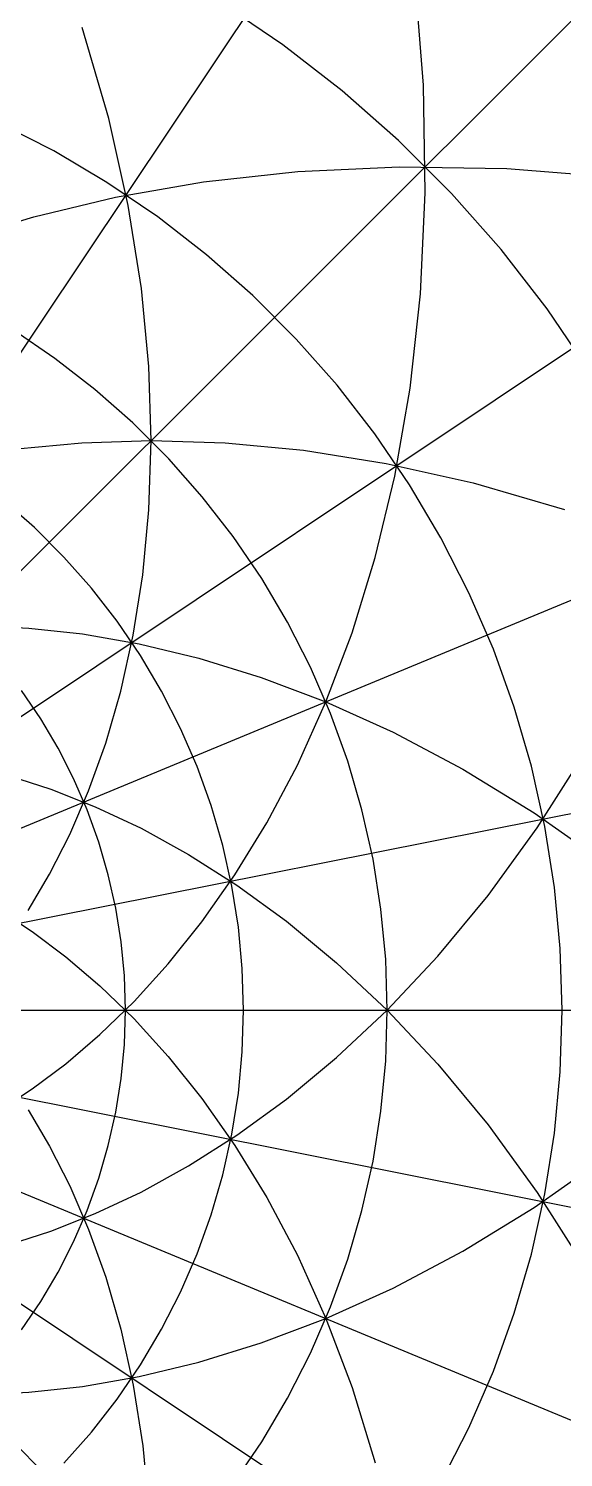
# Model space of a CAD drawing. Header units: metres. Extents: x -40000 to 40000, y -40000 to 40000.
# Drawn here: x 4616 to 10131, y -4616 to 10131 of the extents above; entities that cross this region are included whole.
import ezdxf

# ---------------------------------------------------------------- set-up
doc = ezdxf.new("R2010")
doc.units = ezdxf.units.M

msp = doc.modelspace()

# ---------------------------------------------------------------- linework, layer by layer
at = {"color": 0}
for p, q in [((8688, 9548), (8594, 10728)), ((5442, 9202), (5168, 10144)), ((8706, 8436), (8688, 9548)), ((5643, 8304), (5442, 9202)), ((7394, 8657), (8436, 8706)), ((8436, 8706), (9548, 8688)), ((6419, 8550), (7394, 8657)), ((9548, 8688), (10728, 8594)), ((5512, 8392), (6419, 8550)), ((8657, 7394), (8706, 8436)), ((4671, 8190), (5512, 8392)), ((5779, 7450), (5643, 8304)), ((3895, 7952), (4671, 8190)), ((5856, 6642), (5779, 7450)), ((8550, 6419), (8657, 7394)), ((5880, 5880), (5856, 6642)), ((8392, 5512), (8550, 6419)), ((4495, 5794), (5164, 5857)), ((5164, 5857), (5880, 5880)), ((5857, 5164), (5880, 5880)), ((5880, 5880), (6642, 5856)), ((6642, 5856), (7450, 5779)), ((7450, 5779), (8304, 5643)), ((8304, 5643), (9202, 5442)), ((8190, 4671), (8392, 5512)), ((9202, 5442), (10144, 5168)), ((5794, 4495), (5857, 5164)), ((7952, 3895), (8190, 4671)), ((5696, 3871), (5794, 4495)), ((4096, 3969), (4618, 3944)), ((4618, 3944), (5172, 3883)), ((5172, 3883), (5756, 3781)), ((5567, 3292), (5696, 3871)), ((7682, 3182), (7952, 3895)), ((5756, 3781), (6370, 3633)), ((6370, 3633), (7013, 3435)), ((7013, 3435), (7682, 3182)), ((5411, 2757), (5567, 3292)), ((7388, 2529), (7682, 3182)), ((7682, 3182), (8377, 2868)), ((8377, 2868), (9094, 2488)), ((5234, 2265), (5411, 2757)), ((9862, 1881), (10355, 2659)), ((7073, 1935), (7388, 2529)), ((4408, 2423), (4846, 2281)), ((9094, 2488), (9831, 2036)), ((4846, 2281), (5303, 2100)), ((5040, 1814), (5234, 2265)), ((5303, 2100), (5776, 1877)), ((6744, 1397), (7073, 1935)), ((9831, 2036), (10584, 1506)), ((4830, 1403), (5040, 1814)), ((5776, 1877), (6264, 1608)), ((9354, 1182), (9862, 1881)), ((6264, 1608), (6765, 1290)), ((4610, 1030), (4830, 1403)), ((6403, 911), (6744, 1397)), ((6765, 1290), (7275, 919)), ((8837, 556), (9354, 1182)), ((4313, 1036), (4653, 812)), ((6055, 477), (6403, 911)), ((7275, 919), (7793, 490)), ((4653, 812), (5000, 552)), ((5000, 552), (5350, 252)), ((5703, 90), (6055, 477)), ((7793, 490), (8315, 0)), ((8315, 0), (8837, 556)), ((5350, 252), (5703, -90)), ((5350, -252), (5703, 90)), ((7793, -490), (8315, 0)), ((5703, -90), (6055, -477)), ((8315, 0), (8837, -556)), ((5000, -552), (5350, -252)), ((4653, -812), (5000, -552)), ((6055, -477), (6403, -911)), ((7275, -919), (7793, -490)), ((8837, -556), (9354, -1182)), ((4313, -1036), (4653, -812)), ((4610, -1030), (4830, -1403)), ((6403, -911), (6744, -1397)), ((6765, -1290), (7275, -919)), ((6264, -1608), (6765, -1290)), ((9354, -1182), (9862, -1881)), ((4830, -1403), (5040, -1814)), ((6744, -1397), (7073, -1935)), ((5776, -1877), (6264, -1608)), ((9831, -2036), (10584, -1506)), ((5040, -1814), (5234, -2265)), ((5303, -2100), (5776, -1877)), ((9862, -1881), (10355, -2659)), ((7073, -1935), (7388, -2529)), ((9094, -2488), (9831, -2036)), ((4846, -2281), (5303, -2100)), ((4408, -2423), (4846, -2281)), ((5234, -2265), (5411, -2757)), ((8377, -2868), (9094, -2488)), ((7388, -2529), (7682, -3182)), ((5411, -2757), (5567, -3292)), ((7682, -3182), (8377, -2868)), ((7013, -3435), (7682, -3182)), ((7682, -3182), (7952, -3895)), ((5567, -3292), (5696, -3871)), ((6370, -3633), (7013, -3435)), ((5756, -3781), (6370, -3633)), ((5172, -3883), (5756, -3781)), ((4096, -3969), (4618, -3944)), ((4618, -3944), (5172, -3883)), ((5696, -3871), (5794, -4495)), ((7952, -3895), (8190, -4671)), ((5794, -4495), (5857, -5164))]:
    msp.add_line(p, q, dxfattribs=at)
at = {"layer": '1', "color": 1}
for p, q in [((0, 0), (22223, 33259)), ((0, 0), (28284, 28284)), ((0, 0), (33259, 22223)), ((0, 0), (36955, 15307)), ((7238, 9963), (6598, 10398)), ((7850, 9489), (7238, 9963)), ((8430, 8977), (7850, 9489)), ((4875, 8868), (4309, 9156)), ((5422, 8544), (4875, 8868)), ((8977, 8430), (8430, 8977)), ((5948, 8187), (5422, 8544)), ((9489, 7850), (8977, 8430)), ((6450, 7797), (5948, 8187)), ((9963, 7238), (9489, 7850)), ((0, 0), (39231, 7804)), ((6927, 7377), (6450, 7797)), ((7377, 6927), (6927, 7377)), ((10398, 6598), (9963, 7238)), ((4888, 6727), (4456, 7021)), ((7797, 6450), (7377, 6927)), ((5300, 6407), (4888, 6727)), ((5692, 6062), (5300, 6407)), ((8187, 5948), (7797, 6450)), ((6062, 5692), (5692, 6062)), ((8544, 5422), (8187, 5948)), ((6407, 5300), (6062, 5692)), ((8868, 4875), (8544, 5422)), ((4677, 4981), (4355, 5265)), ((6727, 4888), (6407, 5300)), ((4981, 4677), (4677, 4981)), ((7021, 4456), (6727, 4888)), ((9156, 4309), (8868, 4875)), ((5265, 4355), (4981, 4677)), ((7287, 4006), (7021, 4456)), ((5528, 4016), (5265, 4355)), ((9409, 3725), (9156, 4309)), ((5769, 3661), (5528, 4016)), ((7524, 3540), (7287, 4006)), ((9624, 3127), (9409, 3725)), ((5988, 3292), (5769, 3661)), ((7731, 3061), (7524, 3540)), ((4741, 3008), (4542, 3300)), ((6182, 2909), (5988, 3292)), ((9801, 2517), (9624, 3127)), ((4920, 2705), (4741, 3008)), ((7908, 2570), (7731, 3061)), ((6353, 2515), (6182, 2909)), ((5080, 2391), (4920, 2705)), ((6498, 2111), (6353, 2515)), ((8054, 2068), (7908, 2570)), ((9940, 1896), (9801, 2517)), ((5220, 2067), (5080, 2391)), ((5340, 1735), (5220, 2067)), ((6618, 1699), (6498, 2111)), ((8168, 1558), (8054, 2068)), ((10039, 1268), (9940, 1896)), ((5438, 1396), (5340, 1735)), ((6712, 1280), (6618, 1699)), ((8250, 1042), (8168, 1558)), ((5515, 1052), (5438, 1396)), ((6779, 856), (6712, 1280)), ((10099, 635), (10039, 1268)), ((5570, 704), (5515, 1052)), ((8299, 522), (8250, 1042)), ((6819, 429), (6779, 856)), ((5604, 353), (5570, 704)), ((10119, 0), (10099, 635)), ((8315, 0), (8299, 522)), ((5615, 0), (5604, 353)), ((6833, 0), (6819, 429)), ((0, 0), (40000, 0)), ((5604, -353), (5615, 0)), ((6819, -429), (6833, 0)), ((8299, -522), (8315, 0)), ((10099, -635), (10119, 0)), ((0, 0), (28284, -28284)), ((0, 0), (33259, -22223)), ((0, 0), (36955, -15307)), ((0, 0), (39231, -7804)), ((5570, -704), (5604, -353)), ((6779, -856), (6819, -429)), ((8250, -1042), (8299, -522)), ((5515, -1052), (5570, -704)), ((10039, -1268), (10099, -635)), ((6712, -1280), (6779, -856)), ((5438, -1396), (5515, -1052)), ((8168, -1558), (8250, -1042)), ((6618, -1699), (6712, -1280)), ((9940, -1896), (10039, -1268)), ((5340, -1735), (5438, -1396)), ((8054, -2068), (8168, -1558)), ((5220, -2067), (5340, -1735)), ((6498, -2111), (6618, -1699)), ((9801, -2517), (9940, -1896)), ((5080, -2391), (5220, -2067)), ((6353, -2515), (6498, -2111)), ((7908, -2570), (8054, -2068)), ((4920, -2705), (5080, -2391)), ((6182, -2909), (6353, -2515)), ((7731, -3061), (7908, -2570)), ((9624, -3127), (9801, -2517)), ((4741, -3008), (4920, -2705)), ((5988, -3292), (6182, -2909)), ((4542, -3300), (4741, -3008)), ((7524, -3540), (7731, -3061)), ((9409, -3725), (9624, -3127)), ((5769, -3661), (5988, -3292)), ((5528, -4016), (5769, -3661)), ((7287, -4006), (7524, -3540)), ((9156, -4309), (9409, -3725)), ((5265, -4355), (5528, -4016)), ((7021, -4456), (7287, -4006)), ((4981, -4677), (5265, -4355)), ((8868, -4875), (9156, -4309)), ((6727, -4888), (7021, -4456))]:
    msp.add_line(p, q, dxfattribs=at)

doc.saveas('drawing.dxf')
